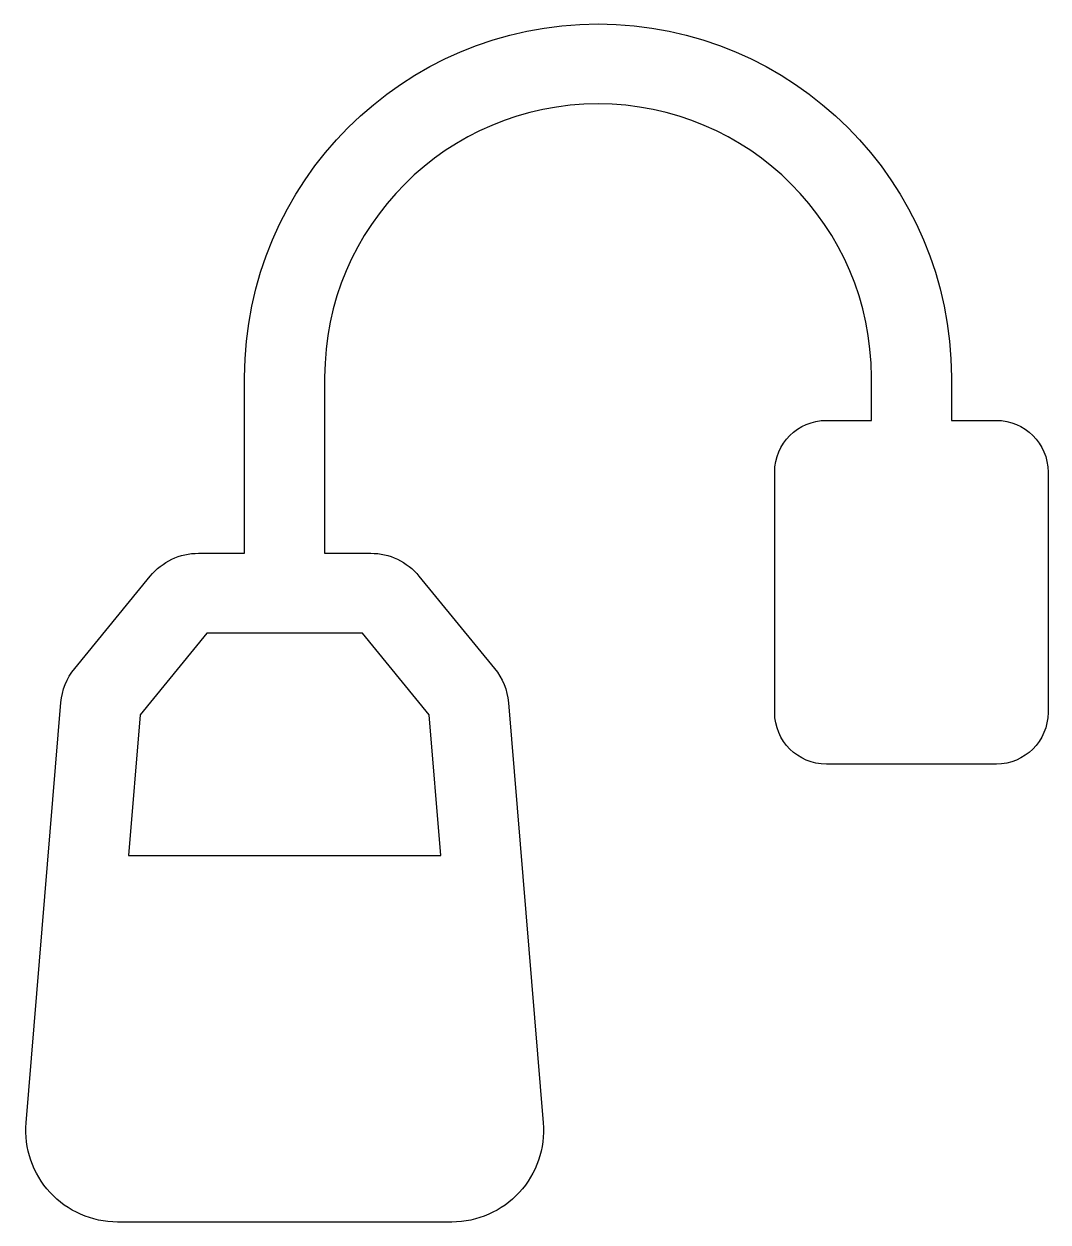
# Model space of a CAD drawing. Header units: centimetres. Extents: x -5.6 to 5.6, y -6.6 to 6.6.
import ezdxf

# ---------------------------------------------------------------- set-up
doc = ezdxf.new("R2010")
doc.units = ezdxf.units.CM
doc.header["$MEASUREMENT"] = 0
doc.layers.add('Layer 1', color=7, linetype='Continuous')

msp = doc.modelspace()

# ---------------------------------------------------------------- linework, layer by layer
at = {"layer": 'Layer 1'}
for points, knots in [([(5.02327, 2.217), (5.02327, 2.217), (4.53147, 2.217), (4.53147, 2.217), (4.53147, 2.217), (4.53147, 2.217), (4.53147, 2.69066), (4.53147, 2.69066), (4.53147, 2.69066), (4.53147, 4.82085), (2.79829, 6.55403), (0.6681, 6.55403), (0.6681, 6.55403), (-1.46209, 6.55403), (-3.19529, 4.82084), (-3.19529, 2.69065), (-3.19529, 2.69065), (-3.19529, 2.69065), (-3.19529, 0.76313), (-3.19529, 0.76313), (-3.19529, 0.76313), (-3.19529, 0.76313), (-3.69909, 0.76314), (-3.69909, 0.76314), (-3.69909, 0.76314), (-3.9043, 0.76314), (-4.09647, 0.67218), (-4.22654, 0.51327), (-4.22654, 0.51327), (-4.22654, 0.51327), (-5.0532, -0.49686), (-5.0532, -0.49686), (-5.0532, -0.49686), (-5.14075, -0.60404), (-5.19311, -0.73369), (-5.20438, -0.8714), (-5.20438, -0.8714), (-5.20438, -0.8714), (-5.58493, -5.46894), (-5.58493, -5.46894), (-5.58493, -5.46894), (-5.60798, -5.74739), (-5.51273, -6.02504), (-5.32331, -6.23046), (-5.32331, -6.23046), (-5.13411, -6.43615), (-4.86526, -6.55402), (-4.58592, -6.55402), (-4.58592, -6.55402), (-4.58592, -6.55402), (-0.92969, -6.55402), (-0.92969, -6.55402), (-0.92969, -6.55402), (-0.65034, -6.55402), (-0.3815, -6.43615), (-0.1923, -6.23046), (-0.1923, -6.23046), (-0.00288, -6.02504), (0.09237, -5.74738), (0.06932, -5.46894), (0.06932, -5.46894), (0.06932, -5.46894), (-0.31126, -0.8718), (-0.31126, -0.8718), (-0.31126, -0.8718), (-0.32256, -0.73387), (-0.37489, -0.60402), (-0.46284, -0.49614), (-0.46284, -0.49614), (-0.46284, -0.49614), (-1.28929, 0.51354), (-1.28929, 0.51354), (-1.28929, 0.51354), (-1.41933, 0.67221), (-1.61155, 0.76317), (-1.81676, 0.76317), (-1.81676, 0.76317), (-1.81676, 0.76317), (-2.32055, 0.76316), (-2.32055, 0.76316), (-2.32055, 0.76316), (-2.32055, 0.76316), (-2.32055, 2.69068), (-2.32055, 2.69068), (-2.32055, 2.69068), (-2.32055, 4.33869), (-0.97988, 5.67936), (0.66813, 5.67936), (0.66813, 5.67936), (2.31611, 5.67936), (3.65678, 4.33869), (3.65678, 2.69068), (3.65678, 2.69068), (3.65678, 2.69068), (3.65678, 2.21702), (3.65678, 2.21702), (3.65678, 2.21702), (3.65678, 2.21702), (3.16495, 2.21702), (3.16495, 2.21702), (3.16495, 2.21702), (2.85295, 2.21702), (2.59991, 1.96397), (2.59991, 1.65198), (2.59991, 1.65198), (2.59991, 1.65198), (2.59991, -0.9792), (2.59991, -0.9792), (2.59991, -0.9792), (2.59991, -1.2912), (2.85296, -1.54424), (3.16495, -1.54424), (3.16495, -1.54424), (3.16495, -1.54424), (5.02327, -1.54424), (5.02327, -1.54424), (5.02327, -1.54424), (5.33527, -1.54424), (5.58834, -1.29119), (5.58834, -0.9792), (5.58834, -0.9792), (5.58834, -0.9792), (5.58834, 1.65198), (5.58834, 1.65198), (5.58834, 1.65198), (5.58834, 1.96395), (5.33527, 2.217), (5.02327, 2.217)], [0, 0, 0, 0, 0.03030303, 0.03030303, 0.03030303, 0.03030303, 0.06060606, 0.06060606, 0.06060606, 0.06060606, 0.09090909, 0.09090909, 0.09090909, 0.09090909, 0.12121212, 0.12121212, 0.12121212, 0.12121212, 0.15151515, 0.15151515, 0.15151515, 0.15151515, 0.18181818, 0.18181818, 0.18181818, 0.18181818, 0.21212121, 0.21212121, 0.21212121, 0.21212121, 0.24242424, 0.24242424, 0.24242424, 0.24242424, 0.27272727, 0.27272727, 0.27272727, 0.27272727, 0.3030303, 0.3030303, 0.3030303, 0.3030303, 0.33333333, 0.33333333, 0.33333333, 0.33333333, 0.36363636, 0.36363636, 0.36363636, 0.36363636, 0.39393939, 0.39393939, 0.39393939, 0.39393939, 0.42424242, 0.42424242, 0.42424242, 0.42424242, 0.45454545, 0.45454545, 0.45454545, 0.45454545, 0.48484848, 0.48484848, 0.48484848, 0.48484848, 0.51515152, 0.51515152, 0.51515152, 0.51515152, 0.54545455, 0.54545455, 0.54545455, 0.54545455, 0.57575758, 0.57575758, 0.57575758, 0.57575758, 0.60606061, 0.60606061, 0.60606061, 0.60606061, 0.63636364, 0.63636364, 0.63636364, 0.63636364, 0.66666667, 0.66666667, 0.66666667, 0.66666667, 0.6969697, 0.6969697, 0.6969697, 0.6969697, 0.72727273, 0.72727273, 0.72727273, 0.72727273, 0.75757576, 0.75757576, 0.75757576, 0.75757576, 0.78787879, 0.78787879, 0.78787879, 0.78787879, 0.81818182, 0.81818182, 0.81818182, 0.81818182, 0.84848485, 0.84848485, 0.84848485, 0.84848485, 0.87878788, 0.87878788, 0.87878788, 0.87878788, 0.90909091, 0.90909091, 0.90909091, 0.90909091, 0.93939394, 0.93939394, 0.93939394, 0.93939394, 1, 1, 1, 1]), ([(-1.17806, -1.00338), (-1.17806, -1.00338), (-1.05058, -2.54331), (-1.05058, -2.54331), (-1.05058, -2.54331), (-1.05058, -2.54331), (-4.46506, -2.54331), (-4.46506, -2.54331), (-4.46506, -2.54331), (-4.46506, -2.54331), (-4.33758, -1.00359), (-4.33758, -1.00359), (-4.33758, -1.00359), (-4.33758, -1.00359), (-3.60767, -0.11157), (-3.60767, -0.11157), (-3.60767, -0.11157), (-3.60767, -0.11157), (-1.9082, -0.11157), (-1.9082, -0.11157), (-1.9082, -0.11157), (-1.9082, -0.11157), (-1.17806, -1.00338), (-1.17806, -1.00338)], [0, 0, 0, 0, 0.14285714, 0.14285714, 0.14285714, 0.14285714, 0.28571429, 0.28571429, 0.28571429, 0.28571429, 0.42857143, 0.42857143, 0.42857143, 0.42857143, 0.57142857, 0.57142857, 0.57142857, 0.57142857, 0.71428571, 0.71428571, 0.71428571, 0.71428571, 1, 1, 1, 1])]:
    msp.add_open_spline(points, degree=3, knots=knots, dxfattribs=at)

doc.saveas('drawing.dxf')
